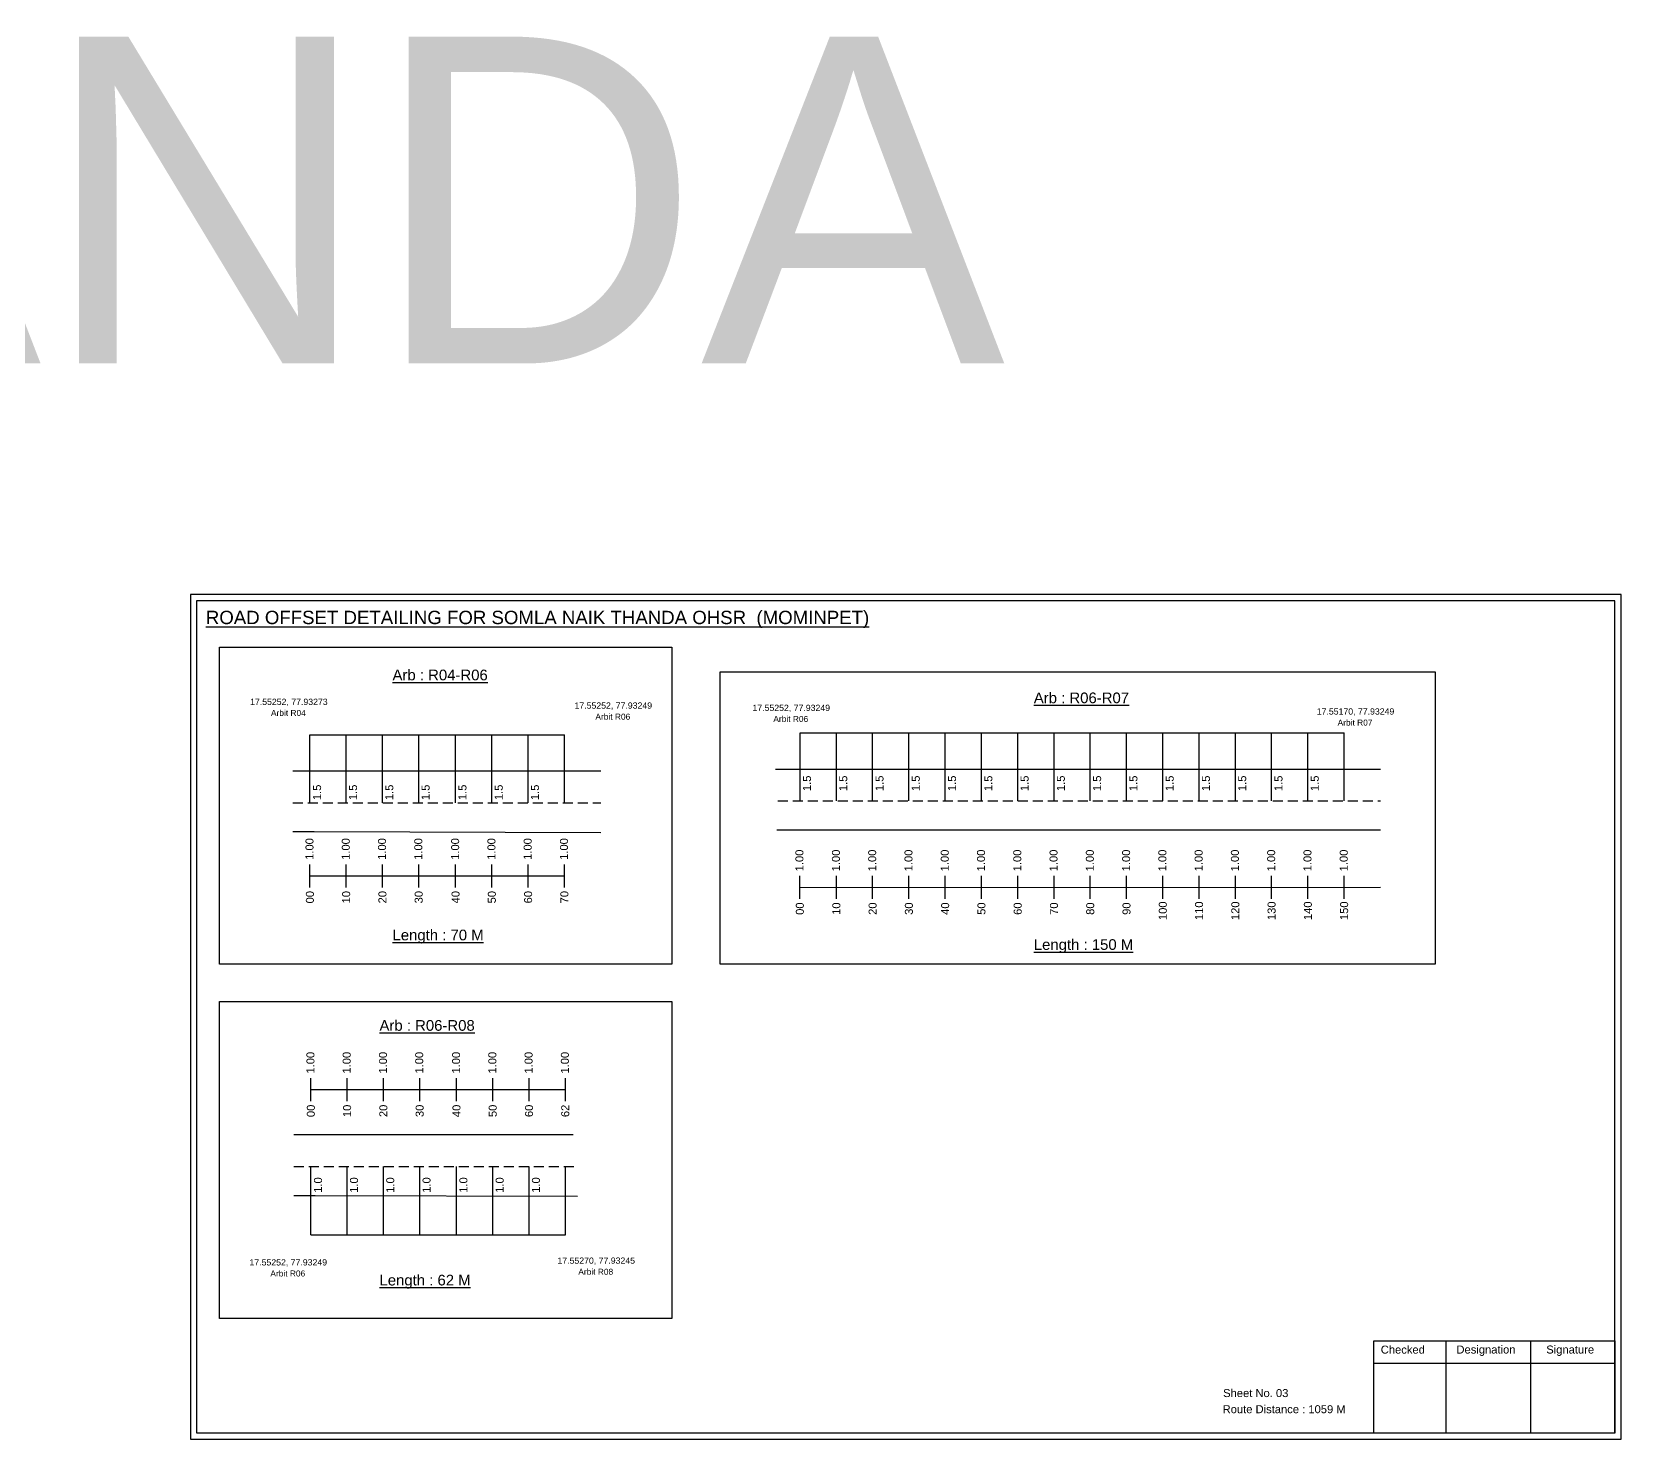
# Model space of a CAD drawing. Header units: inches. Extents: x 20 to 2041, y 8 to 1226.
# Drawn here: x 1445 to 2041, y 8 to 536 of the extents above; entities that cross this region are included whole.
import ezdxf

# ---------------------------------------------------------------- set-up
doc = ezdxf.new("R2010")
doc.units = ezdxf.units.IN
doc.header["$MEASUREMENT"] = 0
doc.linetypes.add('DASHED2', pattern=[0.375, 0.25, -0.125])
doc.layers.add('PDF_Geometry', color=7, linetype='Continuous')
doc.layers.add('PDF_Text', color=5, linetype='Continuous')
doc.styles.add('PDF Arial', font='arial.ttf')
doc.styles.get("Standard").update_dxf_attribs({"font": 'arial.ttf'})

msp = doc.modelspace()

# ---------------------------------------------------------------- linework, layer by layer
at = {"color": 5}
for p, q in [((1549.44, 272.28), (1644.86, 272.29)), ((1733.24, 273), (1937.24, 273)), ((1549.79, 84.78), (1645.21, 84.78))]:
    msp.add_line(p, q, dxfattribs=at)
for p, q in [((1549.44, 246.75), (1549.44, 272.29)), ((1563.04, 246.75), (1563.04, 272.29)), ((1576.64, 246.75), (1576.64, 272.29)), ((1590.24, 246.75), (1590.24, 272.29)), ((1604.06, 246.75), (1604.06, 272.29)), ((1617.66, 246.75), (1617.66, 272.29)), ((1631.26, 246.75), (1631.26, 272.29)), ((1644.86, 246.75), (1644.86, 272.29)), ((1733.24, 247.46), (1733.24, 273)), ((1746.84, 247.46), (1746.84, 273)), ((1760.44, 247.46), (1760.44, 273)), ((1774.04, 247.46), (1774.04, 273)), ((1787.64, 247.46), (1787.64, 273)), ((1801.24, 247.46), (1801.24, 273)), ((1814.84, 247.46), (1814.84, 273)), ((1828.44, 247.46), (1828.44, 273)), ((1842.04, 247.46), (1842.04, 273)), ((1855.64, 247.46), (1855.64, 273)), ((1869.24, 247.46), (1869.24, 273)), ((1882.84, 247.46), (1882.84, 273)), ((1896.44, 247.46), (1896.44, 273)), ((1910.04, 247.46), (1910.04, 273)), ((1923.64, 247.46), (1923.64, 273)), ((1937.24, 247.46), (1937.24, 273)), ((1658.46, 258.63), (1543.04, 258.63)), ((1724.05, 259.35), (1950.84, 259.35)), ((1543.04, 235.95), (1551.09, 235.95)), ((1551.09, 235.95), (1658.46, 235.65)), ((1724.52, 236.66), (1950.84, 236.63)), ((1648.12, 122.2), (1543.38, 122.2)), ((1549.79, 84.78), (1549.79, 110.32)), ((1563.39, 84.78), (1563.39, 110.32)), ((1576.99, 84.78), (1576.99, 110.32)), ((1590.59, 84.78), (1590.59, 110.32)), ((1604.41, 84.78), (1604.41, 110.32)), ((1618.01, 84.78), (1618.01, 110.32)), ((1631.61, 84.78), (1631.61, 110.32)), ((1645.21, 84.78), (1645.21, 110.32)), ((1543.38, 99.52), (1551.44, 99.52)), ((1551.44, 99.52), (1649.75, 99.24))]:
    msp.add_line(p, q)
at = {"linetype": 'DASHED2', "ltscale": 15}
for p, q in [((1543.04, 246.75), (1658.46, 246.75)), ((1724.84, 247.51), (1950.84, 247.46)), ((1543.38, 110.32), (1648.77, 110.32))]:
    msp.add_line(p, q, dxfattribs=at)
at = {"color": 217, "true_color": 0x93278f}
for p, q in [((1549.44, 215.06), (1549.44, 223.61)), ((1563.04, 215.06), (1563.04, 223.61)), ((1576.64, 215.06), (1576.64, 223.61)), ((1590.24, 215.06), (1590.24, 223.61)), ((1604.06, 215.06), (1604.06, 223.61)), ((1617.66, 215.06), (1617.66, 223.61)), ((1631.26, 215.06), (1631.26, 223.61)), ((1644.86, 215.06), (1644.86, 223.61)), ((1549.44, 219.33), (1644.86, 219.39)), ((1733.14, 210.76), (1733.14, 219.32)), ((1733.24, 215.03), (1950.84, 215.08)), ((1746.84, 210.76), (1746.84, 219.32)), ((1760.44, 210.76), (1760.44, 219.32)), ((1774.04, 210.76), (1774.04, 219.32)), ((1787.64, 210.76), (1787.64, 219.32)), ((1801.24, 210.76), (1801.24, 219.32)), ((1814.84, 210.76), (1814.84, 219.32)), ((1828.44, 210.76), (1828.44, 219.32)), ((1842.04, 210.76), (1842.04, 219.32)), ((1855.64, 210.76), (1855.64, 219.32)), ((1869.24, 210.76), (1869.24, 219.32)), ((1882.84, 210.76), (1882.84, 219.32)), ((1896.44, 210.76), (1896.44, 219.32)), ((1910.04, 210.76), (1910.04, 219.32)), ((1923.64, 210.76), (1923.64, 219.32)), ((1937.24, 210.76), (1937.24, 219.32)), ((1549.79, 134.93), (1549.79, 143.48)), ((1563.39, 134.93), (1563.39, 143.48)), ((1576.99, 134.93), (1576.99, 143.48)), ((1590.59, 134.93), (1590.59, 143.48)), ((1604.41, 134.93), (1604.41, 143.48)), ((1618.01, 134.93), (1618.01, 143.48)), ((1631.61, 134.93), (1631.61, 143.48)), ((1645.21, 134.93), (1645.21, 143.48)), ((1549.79, 139.2), (1645.21, 139.26))]:
    msp.add_line(p, q, dxfattribs=at)
for points in [[(1515.52, 305.12), (1685.13, 305.12), (1685.13, 186.3), (1515.52, 186.3)], [(1703.26, 295.81), (1971.34, 295.81), (1971.34, 186.3), (1703.26, 186.3)], [(1515.52, 172.26), (1685.13, 172.26), (1685.13, 53.44), (1515.52, 53.44)]]:
    msp.add_lwpolyline(points, close=True)
at = {"layer": 'PDF_Geometry'}
for points in [[(1504.65, 324.83), (1504.65, 8.12), (2041.12, 8.12), (2041.12, 324.83)], [(1506.97, 322.5), (1506.97, 10.54), (2038.7, 10.54), (2038.7, 322.5)]]:
    msp.add_lwpolyline(points, close=True, dxfattribs=at)
at = {"layer": 'PDF_Geometry', "color": 242, "true_color": 0xcc1f26}
msp.add_lwpolyline([(2038.7, 10.44), (1948.36, 10.44), (1948.36, 45.06), (2038.7, 45.06)], close=True, dxfattribs=at)
for points in [[(1975.34, 45.06), (1975.34, 10.44)], [(2007.07, 45.06), (2007.07, 10.44)], [(1948.36, 36.68), (2038.7, 36.68)]]:
    msp.add_lwpolyline(points, dxfattribs=at)

# ---------------------------------------------------------------- texts
for s, height, p in [('SOMLA NAIK THANDA', 122.5352, (12.62, 411.51)), ('Sheet No. 03', 3, (1891.86, 23.92)), ('Route Distance : 1059 M', 3, (1891.67, 17.87))]:
    msp.add_text(s, height=height).set_placement(p)
at = {"color": 242, "true_color": 0xcd2027}
for s, height, p in [('%%UROAD OFFSET DETAILING FOR SOMLA NAIK THANDA OHSR  (MOMINPET)', 5, (1510.42, 313.76)), ('%%UArb : R04-R06', 4, (1580.41, 292.69)), ('%%UArb : R06-R07', 4, (1820.87, 284.11)), ('%%ULength : 70 M', 4, (1580.41, 195.19)), ('%%ULength : 150 M', 4, (1820.87, 191.61)), ('%%UArb : R06-R08', 4, (1575.53, 161.28)), ('%%ULength : 62 M', 4, (1575.53, 65.78))]:
    msp.add_text(s, height=height, dxfattribs=at).set_placement(p)
at = {"color": 5}
for s, height, p in [('17.55252, 77.93273', 2.34, (1527, 283.46)), ('Arbit R04', 2.246, (1534.82, 279.33)), ('17.55252, 77.93249', 2.34, (1648.65, 282.05)), ('Arbit R06', 2.246, (1656.47, 277.93)), ('17.55252, 77.93249', 2.34, (1715.38, 281.2)), ('17.55170, 77.93249', 2.34, (1926.96, 279.84)), ('Arbit R06', 2.246, (1723.2, 277.07)), ('Arbit R07', 2.246, (1934.78, 275.71)), ('17.55252, 77.93249', 2.34, (1526.78, 73.27)), ('17.55270, 77.93245', 2.34, (1642.25, 73.91)), ('Arbit R08', 2.246, (1650.07, 69.78)), ('Arbit R06', 2.246, (1534.6, 69.14))]:
    msp.add_text(s, height=height, dxfattribs=at).set_placement(p)
for s, p in [('1.5', (1737.31, 251.14)), ('1.5', (1750.91, 251.14)), ('1.5', (1764.51, 251.14)), ('1.5', (1778.11, 251.14)), ('1.5', (1791.71, 251.14)), ('1.5', (1805.31, 251.14)), ('1.5', (1818.91, 251.14)), ('1.5', (1832.51, 251.14)), ('1.5', (1846.11, 251.14)), ('1.5', (1859.71, 251.14)), ('1.5', (1873.31, 251.14)), ('1.5', (1886.91, 251.14)), ('1.5', (1900.51, 251.14)), ('1.5', (1914.11, 251.14)), ('1.5', (1927.71, 251.14)), ('1.5', (1553.62, 247.75)), ('1.5', (1567.11, 247.75)), ('1.5', (1580.71, 247.75)), ('1.5', (1594.31, 247.75)), ('1.5', (1608.13, 247.75)), ('1.5', (1621.73, 247.75)), ('1.5', (1635.33, 247.75)), ('1.0', (1553.97, 100.51)), ('1.0', (1567.46, 100.51)), ('1.0', (1581.06, 100.51)), ('1.0', (1594.66, 100.51)), ('1.0', (1608.48, 100.51)), ('1.0', (1622.08, 100.51)), ('1.0', (1635.68, 100.51))]:
    msp.add_text(s, height=3, rotation=90).set_placement(p)
at = {"color": 217, "true_color": 0x93278f}
for s, p in [('1.00', (1550.77, 225.35)), ('1.00', (1564.37, 225.35)), ('1.00', (1577.97, 225.35)), ('1.00', (1591.57, 225.35)), ('1.00', (1605.39, 225.35)), ('1.00', (1618.99, 225.35)), ('1.00', (1632.59, 225.35)), ('1.00', (1646.19, 225.35)), ('1.00', (1734.47, 221.06)), ('1.00', (1748.17, 221.06)), ('1.00', (1761.77, 221.06)), ('1.00', (1775.37, 221.06)), ('1.00', (1788.97, 221.06)), ('1.00', (1802.57, 221.06)), ('1.00', (1816.17, 221.06)), ('1.00', (1829.77, 221.06)), ('1.00', (1843.37, 221.06)), ('1.00', (1856.97, 221.06)), ('1.00', (1870.57, 221.06)), ('1.00', (1884.17, 221.06)), ('1.00', (1897.77, 221.06)), ('1.00', (1911.37, 221.06)), ('1.00', (1924.97, 221.06)), ('1.00', (1938.57, 221.06)), ('00', (1550.92, 209.03)), ('10', (1564.52, 209.03)), ('20', (1578.12, 209.03)), ('30', (1591.72, 209.03)), ('40', (1605.54, 209.03)), ('50', (1619.14, 209.03)), ('60', (1632.74, 209.03)), ('70', (1646.34, 209.03)), ('00', (1734.62, 204.74)), ('10', (1748.32, 204.74)), ('20', (1761.92, 204.74)), ('30', (1775.52, 204.74)), ('40', (1789.12, 204.74)), ('50', (1802.72, 204.74)), ('60', (1816.32, 204.74)), ('70', (1829.92, 204.74)), ('80', (1843.52, 204.74)), ('90', (1857.12, 204.74)), ('100', (1870.72, 202.78)), ('110', (1884.32, 202.78)), ('120', (1897.92, 202.78)), ('130', (1911.52, 202.78)), ('140', (1925.12, 202.78)), ('150', (1938.72, 202.78)), ('1.00', (1551.12, 145.22)), ('1.00', (1564.72, 145.22)), ('1.00', (1578.32, 145.22)), ('1.00', (1591.92, 145.22)), ('1.00', (1605.73, 145.22)), ('1.00', (1619.33, 145.22)), ('1.00', (1632.93, 145.22)), ('1.00', (1646.53, 145.22)), ('00', (1551.27, 128.9)), ('10', (1564.87, 128.9)), ('20', (1578.47, 128.9)), ('30', (1592.07, 128.9)), ('40', (1605.88, 128.9)), ('50', (1619.48, 128.9)), ('60', (1633.08, 128.9)), ('62', (1646.68, 128.9))]:
    msp.add_text(s, height=3, rotation=90, dxfattribs=at).set_placement(p)
at = {"layer": 'PDF_Text', "color": 7, "attachment_point": 7, "style": 'PDF Arial'}
for s, insert, char_height in [('Checked', (1950.96, 40.17), 3.001), ('Designation', (1979.34, 39.34), 3.0006), ('Signature', (2013.02, 39.34), 3.001)]:
    msp.add_mtext(s, dxfattribs=dict(at, insert=insert, char_height=char_height))

doc.saveas('drawing.dxf')
